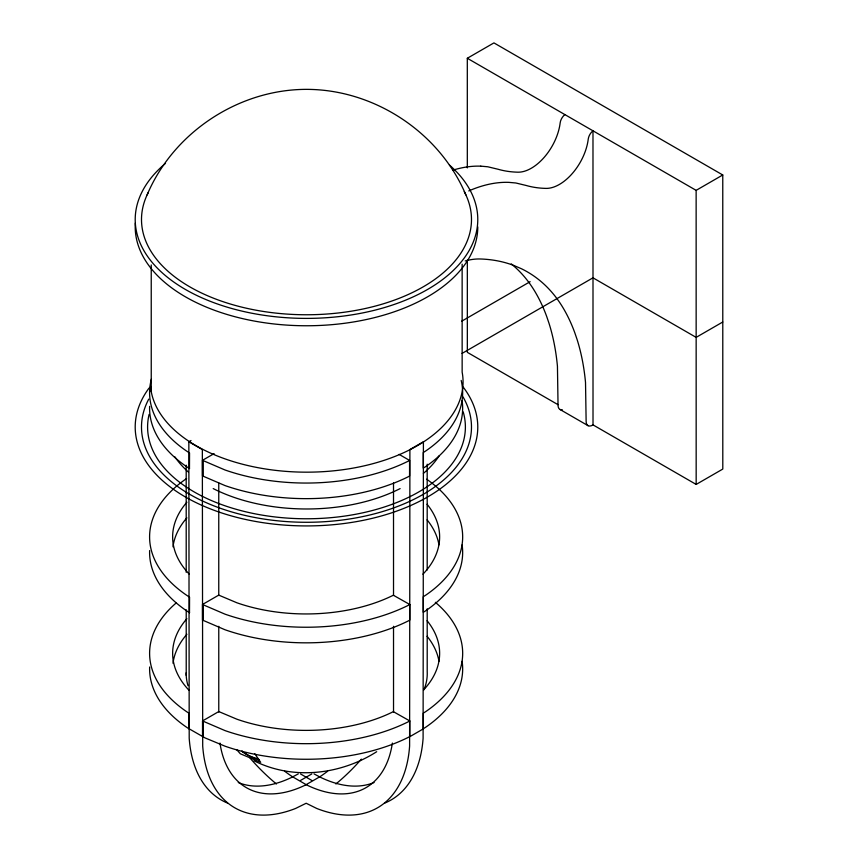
<?xml version="1.0" encoding="UTF-8"?>
<svg xmlns="http://www.w3.org/2000/svg" width="858" height="858" viewBox="0 0 858 858"><rect width="100%" height="100%" fill="white"/><g stroke="black" fill="none" stroke-linecap="round" stroke-linejoin="round"><path stroke-width="1.29" d="M384.706 803.099A156.328 90.251 60 0 0 423.101 738.223L423.402 441.763L409.899 449.56L409.609 746.02A156.328 90.251 60 0 1 316.709 808.45L306.167 803.249L295.613 808.45A156.328 90.262 -60 0 1 202.703 746.031L202.349 449.571L188.846 441.784L189.2 738.234A156.328 90.262 -60 0 0 227.617 803.109M147.126 194.873C173.488 132.293 238.696 89.382 306.488 89.361C374.27 89.382 439.478 132.271 465.851 194.852M462.097 400.729A156.531 90.358 0 0 1 425.654 466.613L423.273 468.114L423.273 452.52L425.654 451.018A156.531 90.358 0 0 0 461.196 380.437M462.108 544.916A156.531 90.358 0 0 1 425.665 610.799L423.294 612.301L423.294 596.707L425.665 595.216A156.531 90.358 0 0 0 426.619 479.193M462.119 661.357A156.531 90.358 0 0 1 425.675 727.241L423.305 728.732L423.305 713.148L425.675 711.647A156.531 90.358 0 0 0 435.349 602.305M467.32 167.878L467.31 58.269L493.94 42.9L722.768 174.978L722.801 469.058L696.17 484.427L593.017 424.882A9.03 5.212 -60 0 1 586.132 421.503L585.521 382.486A302.756 174.817 -60 0 0 577.037 339.328L574.817 332.829A302.756 174.817 -60 0 0 563.781 309.052A276.512 159.663 -60 0 0 521.46 268.758L513.856 265.476A276.512 159.663 -60 0 0 480.351 258.987A99.678 57.561 -60 0 0 465.197 260.95M188.846 441.784L191.034 440.519M399.12 454.386L409.566 460.414L409.566 475.997L408.376 476.694A156.531 90.358 0 0 1 225 485.574L202.499 475.911L202.488 460.317L214.103 453.614M189.468 468.565L189.543 452.927L187.602 451.737A156.531 90.358 0 0 1 151.394 379.022M461.786 321.139L530.147 281.671M467.31 58.269L696.138 190.358L722.768 174.978M462.065 353.41L592.985 277.82L696.138 337.376L722.768 322.007M409.566 460.414L408.365 461.1A156.531 90.358 0 0 1 225 469.98L202.488 460.317M202.488 604.493L225.021 614.167A156.531 90.358 0 0 0 408.387 605.287L409.813 604.515L409.813 620.109L408.387 620.881A156.531 90.358 0 0 1 225.021 629.761L202.488 620.087L202.488 604.493L218.736 595.12L236.947 602.799A133.494 77.059 0 0 0 393.339 595.227L409.92 604.579M189.489 612.751L189.554 597.114L187.623 595.924A156.531 90.358 0 0 1 186.594 478.549M202.52 736.539L202.52 720.945L218.769 711.561L236.958 719.229A133.494 77.059 0 0 0 393.35 711.657L409.781 720.924L409.781 736.518L408.397 737.312A156.531 90.358 0 0 1 225.032 746.192L205.083 737.923L187.634 727.949A156.531 90.358 0 0 1 149.646 667.009M300.536 780.437L311.797 773.948M409.781 720.924L408.397 721.728A156.531 90.358 0 0 1 225.032 730.608L202.52 720.945M409.931 736.604L423.434 728.807M298.284 773.895L292.02 777.219A133.097 76.855 -60 0 1 238.277 782.539M305.523 785.016L320.291 776.49A133.097 76.855 -60 0 0 327.627 771.235M376.694 751.705C340.551 774.806 292.889 780.415 254 760.767M480.791 166.152L487.752 166.774L498.101 169.262A202.745 117.063 -60 0 0 517.653 172.179A41.205 23.788 -60 0 0 560.156 122.93A8.172 4.719 -60 0 1 564.896 114.597M314.039 773.895L320.302 777.219A133.097 76.845 60 0 0 374.045 782.528M558.043 404.697L467.342 352.348L467.331 260.113M560.092 409.523L588.18 425.74M300.536 773.948L311.786 780.437M189.543 468.522L187.602 467.32A156.531 90.358 0 0 1 149.624 406.392M189.564 612.709L187.623 611.507A156.531 90.358 0 0 1 149.635 550.579M292.031 776.49L306.799 785.016A133.097 76.845 60 0 0 392.374 743.06M241.977 751.233L241.913 751.19A123.67 69.519 -61.3 0 0 257.722 758.654M236.787 749.774L240.315 753.774L260.693 762.312L254.826 753.796M696.138 190.358L696.17 484.427M593.017 424.882L592.985 130.813A8.172 4.719 -60 0 0 588.234 139.146A41.205 23.788 -60 0 1 545.742 188.385A202.745 117.063 -60 0 1 526.179 185.478L515.84 182.99L508.88 182.368A161.926 93.501 -60 0 0 468.758 190.937M462.14 264.167L462.151 372.179A156.36 90.262 0 0 1 319.037 471.889A156.36 90.262 0 0 1 150.525 386.432M427.187 464.199L427.198 569.98M427.198 608.805L427.209 671.728A120.538 69.584 0 0 1 423.916 689.8M393.511 482.968L393.522 595.484M393.522 626.297L393.532 712.033M218.758 482.979L218.758 595.506M218.769 626.308L218.769 712.043M203.121 460.682L203.121 476.276M203.132 604.869L203.132 620.463M203.142 721.31L203.142 736.893M188.942 728.785L188.942 713.191L187.634 712.355A156.531 90.358 0 0 1 176.04 603.077M186.197 465.186L186.207 572.297M186.218 609.781L186.218 675.385M151.233 264.961L151.244 391.645M439.06 455.952A141.323 81.596 0 0 1 423.391 473.391M400.128 488.599A141.323 81.596 0 0 1 213.202 488.577M188.428 472.061A141.323 81.596 0 0 1 174.903 456.864M463.213 411.915A158.891 91.742 0 0 1 308.687 518.758A158.891 91.742 0 0 1 149.099 414.425M463.052 396.975A164.983 95.249 0 0 1 308.451 522.275A164.983 95.249 0 0 1 148.734 399.131M463.127 387.012A171.289 98.895 0 0 1 307.518 525.922A171.289 98.895 0 0 1 149.035 388.095M172.994 546.825A133.494 77.059 0 0 1 186.883 517.846M427.08 519.851A133.494 77.059 0 0 1 438.964 544.83M427.08 504.257A133.494 77.059 0 0 1 422.93 574.195M189.135 574.002A133.494 77.059 0 0 1 186.883 502.252M427.091 620.699A133.494 77.059 0 0 1 423.777 689.735M189.146 690.433A133.494 77.059 0 0 1 186.894 618.682M173.005 663.255A133.494 77.059 0 0 1 186.894 634.276M427.091 636.282A133.494 77.059 0 0 1 438.974 661.261M464.242 191.613A164.983 95.238 0 0 1 307.464 314.757A164.983 95.238 0 0 1 148.177 192.707M449.41 165.004A171.289 98.885 0 0 1 418.329 294.401A171.289 98.885 0 0 1 192.053 293.093A171.289 98.885 0 0 1 165.497 163.374M477.777 226.866A171.289 98.885 0 0 1 303.153 325.74A171.289 98.885 0 0 1 135.339 223.037M511.25 263.899A276.512 159.663 -60 0 1 535.703 292.835A302.756 174.817 -60 0 1 546.739 316.613L548.948 323.112A302.756 174.817 -60 0 1 557.443 366.269L558.043 405.298A9.03 5.212 -60 0 0 562.333 409.781M453.024 170.12A161.926 93.501 -60 0 1 480.78 166.173M276.437 783.987A156.328 90.251 60 0 1 250.096 758.161M292.063 776.501A133.097 76.845 60 0 1 284.717 771.256M361.368 759.148A156.328 90.262 -60 0 1 335.896 783.976M305.555 784.995A133.097 76.855 -60 0 1 219.959 743.06M188.041 685.746A120.538 69.584 0 0 1 186.186 672.801M259.288 759.941A122.19 77.542 -54.5 0 1 241.999 751.222"/></g></svg>
